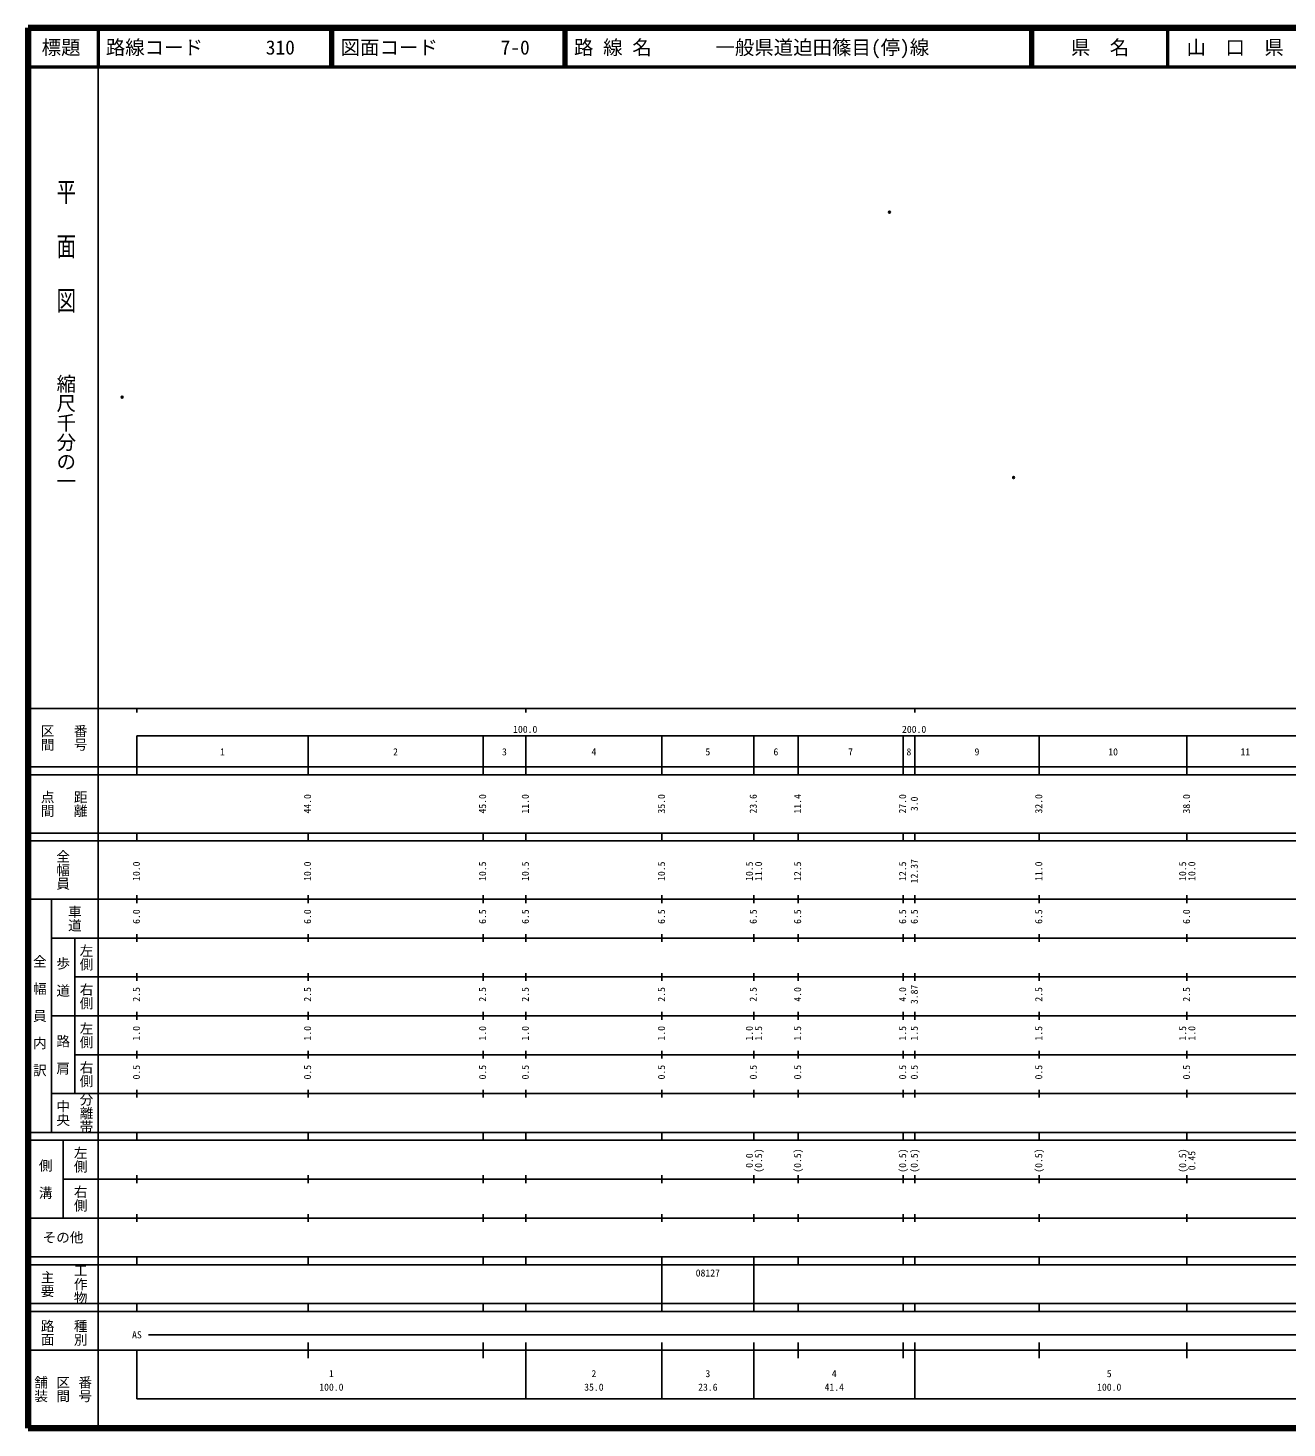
# Model space of a CAD drawing. Units: millimetres on the paper. Extents: x 40 to 680, y 20 to 380.
# Drawn here: x 40 to 363.7, y 20 to 380 of the extents above; entities that cross this region are included whole.
import ezdxf
from ezdxf.enums import TextEntityAlignment as Align

# ---------------------------------------------------------------- set-up
doc = ezdxf.new("R2010")
doc.units = ezdxf.units.MM
doc.header["$PDMODE"] = 32
doc.header["$PDSIZE"] = 0.5
doc.layers.add('M-OTRS', color=6, linetype='Continuous')
doc.layers.add('M-TTL-TXT', color=7, linetype='Continuous')
for name, color, linetype, lineweight in [('M-TTL', 2, 'Continuous', 140), ('M-TTL-BAND', 7, 'Continuous', 25), ('M-TTL-LINE', 7, 'Continuous', 50)]:
    doc.layers.add(name, color=color, linetype=linetype, lineweight=lineweight)
doc.styles.add('@ＭＳ ゴシック', font='')
doc.styles.add('ＭＳ ゴシック', font='')
doc.styles.get('@ＭＳ ゴシック').set_extended_font_data('@MS Gothic')
doc.styles.get('ＭＳ ゴシック').set_extended_font_data('MS Gothic')

msp = doc.modelspace()

# ---------------------------------------------------------------- linework, layer by layer
at = {"layer": 'M-OTRS'}
for p in [(261.489, 332.674), (64.187, 285.045), (293.427, 264.394)]:
    msp.add_point(p, dxfattribs=at)
at = {"layer": 'M-TTL'}
for p, q in [((40, 380), (40, 20)), ((680, 380), (40, 380)), ((40, 20), (680, 20))]:
    msp.add_line(p, q, dxfattribs=at)
at = {"layer": 'M-TTL-BAND'}
for p, q in [((58, 370), (58, 20)), ((40, 205), (579, 205)), ((68, 205), (68, 204)), ((168, 205), (168, 204)), ((268, 205), (268, 204)), ((68, 198), (579, 198)), ((68, 198), (68, 188)), ((112, 188), (112, 198)), ((157, 188), (157, 198)), ((168, 188), (168, 198)), ((203, 188), (203, 198)), ((226.6, 188), (226.6, 198)), ((238, 188), (238, 198)), ((265, 188), (265, 198)), ((268, 188), (268, 198)), ((300, 188), (300, 198)), ((338, 188), (338, 198)), ((40, 190), (579, 190)), ((40, 188), (579, 188)), ((40, 173), (579, 173)), ((68, 171), (68, 173)), ((112, 171), (112, 173)), ((157, 171), (157, 173)), ((168, 171), (168, 173)), ((203, 171), (203, 173)), ((226.6, 171), (226.6, 173)), ((238, 171), (238, 173)), ((265, 171), (265, 173)), ((268, 171), (268, 173)), ((300, 171), (300, 173)), ((338, 171), (338, 173)), ((40, 171), (579, 171)), ((40, 156), (579, 156)), ((46, 96), (46, 156)), ((68, 155), (68, 157)), ((112, 155), (112, 157)), ((157, 155), (157, 157)), ((168, 155), (168, 157)), ((203, 155), (203, 157)), ((226.6, 155), (226.6, 157)), ((238, 155), (238, 157)), ((265, 155), (265, 157)), ((268, 155), (268, 157)), ((300, 155), (300, 157)), ((338, 155), (338, 157)), ((46, 146), (579, 146)), ((52, 146), (52, 106)), ((68, 145), (68, 147)), ((112, 145), (112, 147)), ((157, 145), (157, 147)), ((168, 145), (168, 147)), ((203, 145), (203, 147)), ((226.6, 145), (226.6, 147)), ((238, 145), (238, 147)), ((265, 145), (265, 147)), ((268, 145), (268, 147)), ((300, 145), (300, 147)), ((338, 145), (338, 147)), ((68, 135), (68, 137)), ((112, 135), (112, 137)), ((157, 135), (157, 137)), ((168, 135), (168, 137)), ((203, 135), (203, 137)), ((226.6, 135), (226.6, 137)), ((238, 135), (238, 137)), ((265, 135), (265, 137)), ((268, 135), (268, 137)), ((300, 135), (300, 137)), ((338, 135), (338, 137)), ((52, 136), (579, 136)), ((46, 126), (579, 126)), ((68, 125), (68, 127)), ((112, 125), (112, 127)), ((157, 125), (157, 127)), ((168, 125), (168, 127)), ((203, 125), (203, 127)), ((226.6, 125), (226.6, 127)), ((238, 125), (238, 127)), ((265, 125), (265, 127)), ((268, 125), (268, 127)), ((300, 125), (300, 127)), ((338, 125), (338, 127)), ((52, 116), (579, 116)), ((68, 115), (68, 117)), ((112, 115), (112, 117)), ((157, 115), (157, 117)), ((168, 115), (168, 117)), ((203, 115), (203, 117)), ((226.6, 115), (226.6, 117)), ((238, 115), (238, 117)), ((265, 115), (265, 117)), ((268, 115), (268, 117)), ((300, 115), (300, 117)), ((338, 115), (338, 117)), ((46, 106), (579, 106)), ((68, 105), (68, 107)), ((112, 105), (112, 107)), ((157, 105), (157, 107)), ((168, 105), (168, 107)), ((203, 105), (203, 107)), ((226.6, 105), (226.6, 107)), ((238, 105), (238, 107)), ((265, 105), (265, 107)), ((268, 105), (268, 107)), ((300, 105), (300, 107)), ((338, 105), (338, 107)), ((40, 96), (579, 96)), ((40, 94), (579, 94)), ((49, 94), (49, 74)), ((68, 94), (68, 96)), ((112, 94), (112, 96)), ((157, 94), (157, 96)), ((168, 94), (168, 96)), ((203, 94), (203, 96)), ((226.6, 94), (226.6, 96)), ((238, 94), (238, 96)), ((265, 94), (265, 96)), ((268, 94), (268, 96)), ((300, 94), (300, 96)), ((338, 94), (338, 96)), ((49, 84), (579, 84)), ((68, 83), (68, 85)), ((112, 83), (112, 85)), ((157, 83), (157, 85)), ((168, 83), (168, 85)), ((203, 83), (203, 85)), ((226.6, 83), (226.6, 85)), ((238, 83), (238, 85)), ((265, 83), (265, 85)), ((268, 83), (268, 85)), ((300, 83), (300, 85)), ((338, 83), (338, 85)), ((40, 74), (579, 74)), ((68, 73), (68, 75)), ((112, 73), (112, 75)), ((157, 73), (157, 75)), ((168, 73), (168, 75)), ((203, 73), (203, 75)), ((226.6, 73), (226.6, 75)), ((238, 73), (238, 75)), ((265, 73), (265, 75)), ((268, 73), (268, 75)), ((300, 73), (300, 75)), ((338, 73), (338, 75)), ((40, 64), (579, 64)), ((40, 62), (579, 62)), ((68, 62), (68, 64)), ((112, 62), (112, 64)), ((157, 62), (157, 64)), ((168, 62), (168, 64)), ((203, 62), (203, 64)), ((203, 52), (203, 62)), ((226.6, 62), (226.6, 64)), ((226.6, 52), (226.6, 62)), ((238, 62), (238, 64)), ((265, 62), (265, 64)), ((268, 62), (268, 64)), ((300, 62), (300, 64)), ((338, 62), (338, 64)), ((40, 52), (579, 52)), ((68, 50), (68, 52)), ((112, 50), (112, 52)), ((157, 50), (157, 52)), ((168, 50), (168, 52)), ((203, 50), (203, 52)), ((226.6, 50), (226.6, 52)), ((238, 50), (238, 52)), ((265, 50), (265, 52)), ((268, 50), (268, 52)), ((300, 50), (300, 52)), ((338, 50), (338, 52)), ((40, 50), (579, 50)), ((71, 44), (565, 44)), ((40, 40), (579, 40)), ((68, 40), (68, 27.5)), ((112, 38), (112, 42)), ((157, 38), (157, 42)), ((168, 27.5), (168, 42)), ((203, 27.5), (203, 42)), ((226.6, 27.5), (226.6, 42)), ((238, 38), (238, 42)), ((265, 38), (265, 42)), ((268, 27.5), (268, 42)), ((300, 38), (300, 42)), ((338, 38), (338, 42)), ((68, 27.5), (579, 27.5))]:
    msp.add_line(p, q, dxfattribs=at)
at = {"layer": 'M-TTL-LINE'}
for p, q in [((58, 380), (58, 370)), ((117.75, 380), (117.75, 370)), ((118.25, 380), (118.25, 370)), ((177.75, 380), (177.75, 370)), ((178.25, 380), (178.25, 370)), ((297.75, 380), (297.75, 370)), ((298.25, 380), (298.25, 370)), ((333, 380), (333, 370)), ((40, 370), (680, 370))]:
    msp.add_line(p, q, dxfattribs=at)

# ---------------------------------------------------------------- texts
at = {"layer": 'M-TTL-BAND', "style": '@ＭＳ ゴシック', "width": 1.4}
msp.add_text('平  面  図', height=3.666, rotation=270, dxfattribs=at).set_placement((49.777, 306.475), align=Align.MIDDLE_RIGHT)
at = {"layer": 'M-TTL-BAND', "style": '@ＭＳ ゴシック'}
msp.add_text('縮尺千分の一', height=3.666, rotation=270, dxfattribs=at).set_placement((49.777, 261.03), align=Align.MIDDLE_RIGHT)
for s, p in [('区間', (45, 197.5)), ('番号', (53.5, 197.5)), ('点間', (45, 180.5)), ('距離', (53.5, 180.5)), ('全幅員', (49, 163.5)), ('車道', (52, 151)), ('左側', (55, 141)), ('全\u3000幅\u3000員\u3000内\u3000訳', (43, 126)), ('歩\u3000道', (49, 136)), ('右側', (55, 131)), ('左側', (55, 121)), ('路\u3000肩', (49, 116)), ('右側', (55, 111)), ('分離帯', (55, 101)), ('中央', (49, 101)), ('左側', (53.5, 89)), ('側\u3000溝', (44.5, 84)), ('右側', (53.5, 79)), ('工作物', (53.5, 57)), ('主要', (45, 57)), ('路面', (45, 44.5)), ('種別', (53.5, 44.5)), ('舗装', (43.333, 30)), ('区間', (49, 30)), ('番号', (54.667, 30))]:
    msp.add_text(s, height=2.566, rotation=270, dxfattribs=at).set_placement(p, align=Align.MIDDLE_CENTER)
at = {"layer": 'M-TTL-BAND', "style": 'ＭＳ ゴシック'}
for s, p in [('100.0', (167.844, 198.195)), ('200.0', (267.844, 198.195)), ('1', (90, 192.405)), ('2', (134.5, 192.405)), ('3', (162.5, 192.405)), ('4', (185.5, 192.405)), ('5', (214.8, 192.405)), ('6', (232.3, 192.405)), ('7', (251.5, 192.405)), ('8', (266.5, 192.405)), ('9', (284, 192.405)), ('10', (319, 192.405)), ('11', (353, 192.405)), ('AS', (68, 42.5)), ('1', (118, 32.523)), ('2', (185.5, 32.523)), ('3', (214.8, 32.523)), ('4', (247.3, 32.523)), ('5', (318, 32.523)), ('100.0', (118, 29.033)), ('35.0', (185.5, 29.033)), ('23.6', (214.8, 29.033)), ('41.4', (247.3, 29.033)), ('100.0', (318, 29.033))]:
    msp.add_text(s, height=1.833, dxfattribs=at).set_placement(p, align=Align.BOTTOM_CENTER)
for s, p in [('44.0', (113.329, 180.5)), ('45.0', (158.329, 180.5)), ('11.0', (169.329, 180.5)), ('35.0', (204.329, 180.5)), ('23.6', (227.929, 180.5)), ('11.4', (239.329, 180.5)), ('27.0', (266.329, 180.5)), ('3.0', (269.329, 180.5)), ('32.0', (301.329, 180.5)), ('38.0', (339.329, 180.5)), ('12.37', (269.329, 163.174)), ('10.0', (69.329, 163.174)), ('10.0', (113.329, 163.174)), ('10.5', (158.329, 163.174)), ('10.5', (169.329, 163.174)), ('10.5', (204.329, 163.174)), ('10.5', (226.929, 163.174)), ('11.0', (229.299, 163.174)), ('12.5', (239.329, 163.174)), ('12.5', (266.329, 163.174)), ('11.0', (301.329, 163.174)), ('10.5', (338.329, 163.174)), ('10.0', (340.699, 163.174)), ('6.0', (69.329, 151.5)), ('6.0', (113.329, 151.5)), ('6.5', (158.329, 151.5)), ('6.5', (169.329, 151.5)), ('6.5', (204.329, 151.5)), ('6.5', (227.929, 151.5)), ('6.5', (239.329, 151.5)), ('6.5', (266.329, 151.5)), ('6.5', (269.329, 151.5)), ('6.5', (301.329, 151.5)), ('6.0', (339.329, 151.5)), ('2.5', (69.329, 131.5)), ('2.5', (113.329, 131.5)), ('2.5', (158.329, 131.5)), ('2.5', (169.329, 131.5)), ('2.5', (204.329, 131.5)), ('2.5', (227.929, 131.5)), ('4.0', (239.329, 131.5)), ('4.0', (266.329, 131.5)), ('3.87', (269.329, 131.5)), ('2.5', (301.329, 131.5)), ('2.5', (339.329, 131.5)), ('1.0', (69.329, 121.5)), ('1.0', (113.329, 121.5)), ('1.0', (158.329, 121.5)), ('1.0', (169.329, 121.5)), ('1.0', (204.329, 121.5)), ('1.0', (226.929, 121.5)), ('1.5', (229.299, 121.5)), ('1.5', (239.329, 121.5)), ('1.5', (266.329, 121.5)), ('1.5', (269.329, 121.5)), ('1.5', (301.329, 121.5)), ('1.5', (338.329, 121.5)), ('1.0', (340.699, 121.5)), ('0.5', (69.329, 111.5)), ('0.5', (113.329, 111.5)), ('0.5', (158.329, 111.5)), ('0.5', (169.329, 111.5)), ('0.5', (204.329, 111.5)), ('0.5', (227.929, 111.5)), ('0.5', (239.329, 111.5)), ('0.5', (266.329, 111.5)), ('0.5', (269.329, 111.5)), ('0.5', (301.329, 111.5)), ('0.5', (339.329, 111.5)), ('0.0', (226.929, 88.764)), ('(0.5)', (229.299, 88.764)), ('(0.5)', (239.329, 88.764)), ('(0.5)', (266.329, 88.764)), ('(0.5)', (269.329, 88.764)), ('(0.5)', (301.329, 88.764)), ('(0.5)', (338.329, 88.764)), ('0.45', (340.699, 88.764))]:
    msp.add_text(s, height=1.833, rotation=90, dxfattribs=at).set_placement(p, align=Align.BOTTOM_CENTER)
msp.add_text('その他', height=2.566, dxfattribs=at).set_placement((49, 69), align=Align.MIDDLE_CENTER)
msp.add_text('08127', height=1.833, dxfattribs=at).set_placement((211.675, 58.405), align=Align.BOTTOM_LEFT)
at = {"layer": 'M-TTL-TXT', "style": 'ＭＳ ゴシック'}
for s, p in [('標題', (48.5, 375)), ('県\u3000名', (315.625, 375)), ('山\u3000口\u3000県', (350.375, 375))]:
    msp.add_text(s, height=3.666, dxfattribs=at).set_placement(p, align=Align.MIDDLE_CENTER)
for s, p in [('路線コード', (60, 375)), ('310', (101.142, 375)), ('図面コード', (120.38, 375)), ('7-0', (161.521, 375)), ('路 線 名', (180.38, 375)), ('一般県道迫田篠目(停)線', (216.734, 375))]:
    msp.add_text(s, height=3.666, dxfattribs=at).set_placement(p, align=Align.MIDDLE_LEFT)

doc.saveas('drawing.dxf')
